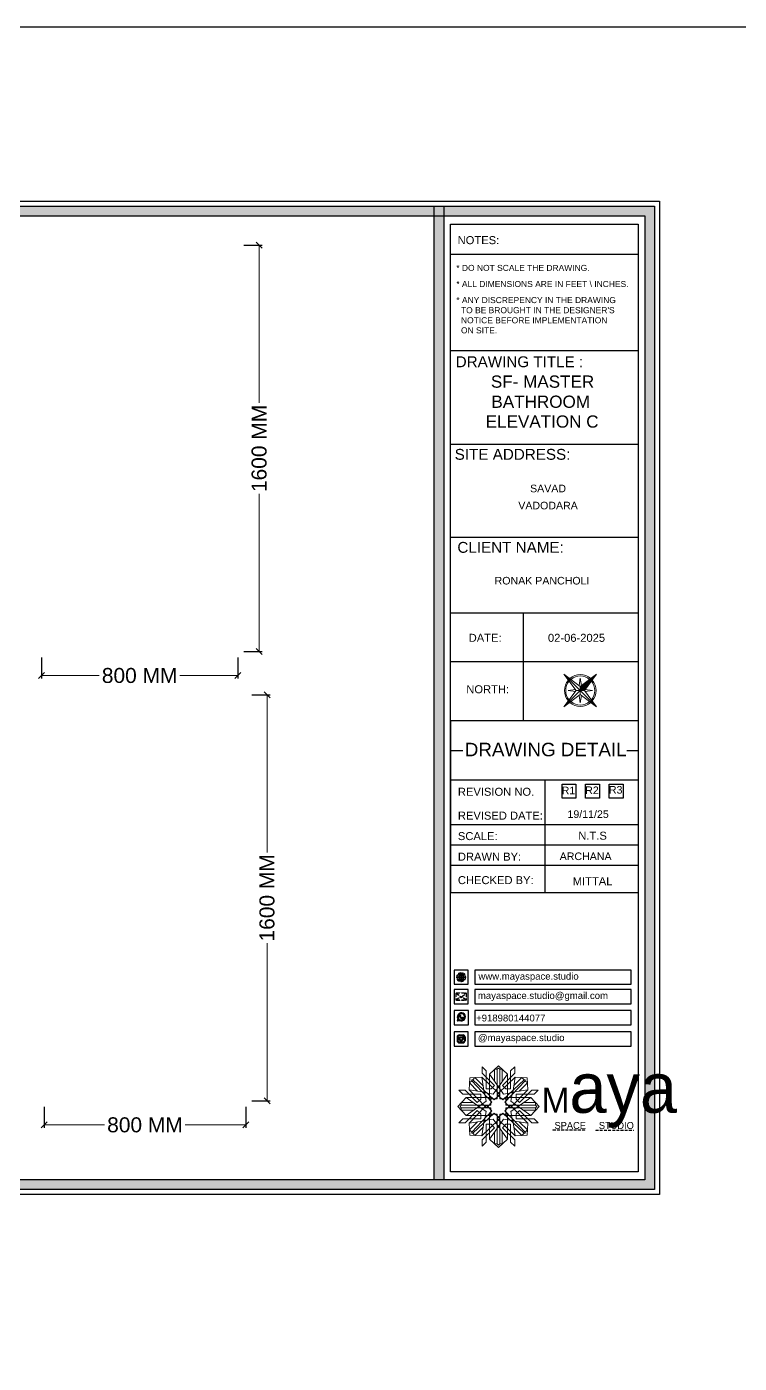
# Model space of a CAD drawing. Header units: millimetres. Extents: x 56222 to 3066687, y -650199 to -121287.
# Drawn here: x 149539.8 to 149658.7, y -185191.2 to -184968.4 of the extents above; entities that cross this region are included whole.
import ezdxf
from ezdxf.enums import TextEntityAlignment as Align

# ---------------------------------------------------------------- set-up
doc = ezdxf.new("R2010")
doc.units = ezdxf.units.MM
doc.header["$MEASUREMENT"] = 0
doc.header["$PDMODE"] = 35
doc.linetypes.add('DASHEDX2', pattern=[1.5, 1, -0.5])
doc.layers.get('Defpoints').update_dxf_attribs({"color": 220})
for name, color, linetype, lineweight in [('dim05', 1, 'Continuous', 13), ('Dimension', 10, 'DASHEDX2', 20), ('NAME PLATE', 7, 'Continuous', 25), ('title block', 7, 'Continuous', 9), ('wall', 7, 'Continuous', 30), ('XX~SLAB ( BEAM )~ ( DIM )', 7, 'Continuous', 9)]:
    doc.layers.add(name, color=color, linetype=linetype, lineweight=lineweight)
doc.styles.add('Arial', font='arial.ttf')
doc.styles.get("Standard").update_dxf_attribs({"font": 'arial.ttf', "height": 6})
doc.dimstyles.new('ISO-25', dxfattribs={"dimtxt": 2.5, "dimasz": 1, "dimexe": 0.5, "dimexo": 1, "dimtad": 0, "dimdec": 1, "dimlunit": 4, "dimtxsty": 'Standard', "dimblk": 'OBLIQUE', "dimcen": 2.5, "dimclrd": 1, "dimclre": 1, "dimclrt": 5, "dimadec": 0, "dimazin": 0, "dimtfac": 1, "dimtdec": 1, "dimtmove": 0, "dimatfit": 3, "dimfxl": 1, "dimlwd": -1, "dimarcsym": 0})

# ---------------------------------------------------------------- blocks, each defined once
blk = doc.blocks.new('FSFSF')
at = {"color": 42, "lineweight": 5, "true_color": 0xe0ac11}
for p, q in [((28600.03, 143.51), (28600.03, 140.16)), ((28602.15, 141.41), (28600.03, 143.51)), ((28602.15, 141.41), (28602.15, 131.95)), ((28603.86, 139.69), (28608.58, 144.08)), ((28607.9, 142.22), (28606.58, 142.22)), ((28606.58, 142.22), (28606.58, 135.84)), ((28607.9, 142.22), (28608.58, 142.85)), ((28607.9, 142.22), (28607.9, 126.58)), ((28613.31, 139.69), (28608.58, 144.08)), ((28609.27, 142.22), (28608.59, 142.85)), ((28609.27, 142.22), (28609.27, 126.58)), ((28609.27, 142.22), (28610.59, 142.22)), ((28610.59, 142.22), (28610.59, 135.84)), ((28615.02, 141.41), (28617.14, 143.51)), ((28615.02, 141.41), (28615.02, 131.95)), ((28617.14, 143.51), (28617.14, 140.16)), ((28593.19, 131.45), (28593.54, 137.71)), ((28593.39, 135), (28594.56, 136.12)), ((28593.39, 135), (28597.6, 130.78)), ((28599.8, 138.06), (28593.54, 137.71)), ((28595.12, 136.69), (28594.53, 136.69)), ((28594.56, 136.12), (28594.56, 136.71)), ((28605.17, 124.98), (28594.56, 136.12)), ((28596.24, 137.86), (28595.12, 136.69)), ((28606.27, 126.08), (28595.12, 136.69)), ((28596.24, 137.86), (28600.47, 133.65)), ((28601.03, 130), (28599.8, 138.06)), ((28599.8, 138.05), (28608.58, 129.56)), ((28606.47, 133.76), (28600.03, 140.16)), ((28603.86, 126.58), (28603.86, 139.69)), ((28603.86, 139.69), (28608.58, 133.02)), ((28606.47, 133.76), (28604.75, 131.95)), ((28613.31, 139.69), (28608.59, 133.02)), ((28617.37, 138.05), (28608.59, 129.56)), ((28610.7, 133.76), (28617.14, 140.16)), ((28610.7, 133.76), (28612.42, 131.95)), ((28610.9, 126.08), (28622.05, 136.69)), ((28612.02, 124.98), (28622.62, 136.12)), ((28613.31, 126.58), (28613.31, 139.69)), ((28616.14, 130), (28617.37, 138.06)), ((28620.93, 137.86), (28616.7, 133.65)), ((28617.37, 138.06), (28623.63, 137.71)), ((28623.8, 135), (28619.59, 130.78)), ((28620.93, 137.86), (28622.05, 136.69)), ((28622.05, 136.69), (28622.64, 136.69)), ((28622.62, 136.12), (28622.62, 136.71)), ((28623.8, 135), (28622.62, 136.12)), ((28624, 131.45), (28623.65, 137.71)), ((28591.56, 127.39), (28587.17, 122.66)), ((28587.73, 131.22), (28591.08, 131.22)), ((28589.84, 129.1), (28587.73, 131.22)), ((28589.84, 129.1), (28599.29, 129.1)), ((28597.49, 124.78), (28591.08, 131.22)), ((28604.66, 127.39), (28591.56, 127.39)), ((28591.56, 127.39), (28598.23, 122.67)), ((28593.19, 131.45), (28601.69, 122.67)), ((28601.25, 130.22), (28593.19, 131.45)), ((28597.49, 124.78), (28599.29, 126.5)), ((28599.29, 126.5), (28599.29, 129.1)), ((28605.86, 129.18), (28601.03, 130)), ((28602.07, 125.39), (28601.25, 130.22)), ((28604.75, 131.95), (28602.15, 131.95)), ((28603.68, 126.54), (28603.68, 127.39)), ((28604.66, 126.54), (28603.68, 126.54)), ((28604.71, 127.57), (28603.86, 127.57)), ((28607.9, 126.58), (28603.86, 126.58)), ((28604.66, 123.35), (28604.66, 127.39)), ((28604.7, 126.58), (28604.71, 127.57)), ((28605.86, 129.18), (28608.58, 133.02)), ((28606.27, 126.08), (28608.58, 128.27)), ((28607.9, 128.92), (28608.58, 129.56)), ((28607.9, 128.92), (28608.58, 128.27)), ((28611.31, 129.18), (28608.59, 133.02)), ((28609.27, 128.92), (28608.59, 129.56)), ((28609.27, 128.92), (28608.59, 128.27)), ((28610.9, 126.08), (28608.59, 128.27)), ((28609.27, 126.58), (28613.31, 126.58)), ((28611.31, 129.18), (28616.14, 130)), ((28612.42, 131.95), (28615.02, 131.95)), ((28612.46, 126.58), (28612.46, 127.57)), ((28612.46, 127.57), (28613.31, 127.57)), ((28612.52, 123.35), (28612.52, 127.39)), ((28612.52, 127.39), (28625.63, 127.39)), ((28612.52, 126.54), (28613.51, 126.54)), ((28613.51, 126.54), (28613.51, 127.39)), ((28615.12, 125.39), (28615.94, 130.22)), ((28623.99, 131.45), (28615.5, 122.67)), ((28615.94, 130.22), (28624, 131.45)), ((28627.34, 129.1), (28617.89, 129.1)), ((28617.89, 126.5), (28617.89, 129.1)), ((28619.7, 124.78), (28617.89, 126.5)), ((28625.63, 127.39), (28618.96, 122.67)), ((28619.7, 124.78), (28626.1, 131.22)), ((28625.63, 127.39), (28630.02, 122.66)), ((28629.45, 131.22), (28626.1, 131.22)), ((28627.34, 129.1), (28629.45, 131.22)), ((28591.56, 117.94), (28587.17, 122.66)), ((28589.03, 123.35), (28588.4, 122.67)), ((28589.03, 121.98), (28588.4, 122.65)), ((28589.03, 123.35), (28589.03, 124.67)), ((28589.03, 124.67), (28595.4, 124.67)), ((28589.03, 123.35), (28604.66, 123.35)), ((28589.03, 121.98), (28604.66, 121.98)), ((28589.03, 121.98), (28589.03, 120.66)), ((28589.03, 120.66), (28595.4, 120.66)), ((28597.49, 120.54), (28591.08, 114.11)), ((28591.56, 117.94), (28598.23, 122.65)), ((28593.19, 113.88), (28601.69, 122.65)), ((28605.17, 120.35), (28594.56, 109.2)), ((28597.49, 120.54), (28599.29, 118.83)), ((28602.07, 125.39), (28598.23, 122.67)), ((28602.07, 119.94), (28598.23, 122.65)), ((28602.07, 119.94), (28601.25, 115.1)), ((28602.33, 123.35), (28601.69, 122.67)), ((28602.33, 121.98), (28601.69, 122.65)), ((28602.33, 123.35), (28602.97, 122.67)), ((28602.33, 121.98), (28602.97, 122.65)), ((28605.17, 124.98), (28602.97, 122.67)), ((28605.17, 120.35), (28602.97, 122.65)), ((28604.66, 121.98), (28604.66, 117.94)), ((28612.02, 124.98), (28614.21, 122.67)), ((28612.02, 120.35), (28614.21, 122.65)), ((28612.02, 120.35), (28622.62, 109.2)), ((28628.16, 123.35), (28612.52, 123.35)), ((28612.52, 121.98), (28612.52, 117.94)), ((28628.16, 121.98), (28612.52, 121.98)), ((28614.85, 123.35), (28614.21, 122.67)), ((28614.85, 121.98), (28614.21, 122.65)), ((28614.85, 123.35), (28615.5, 122.67)), ((28614.85, 121.98), (28615.5, 122.65)), ((28615.12, 125.39), (28618.96, 122.67)), ((28615.12, 119.94), (28618.96, 122.65)), ((28615.12, 119.94), (28615.94, 115.1)), ((28623.99, 113.88), (28615.5, 122.65)), ((28619.7, 120.54), (28617.89, 118.83)), ((28625.63, 117.94), (28618.96, 122.65)), ((28619.7, 120.54), (28626.1, 114.11)), ((28628.16, 124.67), (28621.78, 124.67)), ((28628.16, 120.66), (28621.78, 120.66)), ((28625.63, 117.94), (28630.02, 122.66)), ((28628.16, 123.35), (28628.16, 124.67)), ((28628.16, 123.35), (28628.78, 122.67)), ((28628.16, 121.98), (28628.78, 122.65)), ((28628.16, 121.98), (28628.16, 120.66)), ((28589.84, 116.23), (28587.73, 114.11)), ((28587.73, 114.11), (28591.08, 114.11)), ((28589.84, 116.23), (28599.29, 116.23)), ((28604.66, 117.94), (28591.56, 117.94)), ((28601.25, 115.1), (28593.19, 113.87)), ((28593.19, 113.87), (28593.54, 107.62)), ((28593.39, 110.32), (28597.6, 114.55)), ((28606.27, 119.15), (28595.12, 108.54)), ((28599.29, 118.83), (28599.29, 116.23)), ((28599.8, 107.17), (28608.58, 115.67)), ((28601.03, 115.23), (28599.8, 107.17)), ((28605.86, 116.05), (28601.03, 115.23)), ((28602.15, 103.82), (28602.15, 113.27)), ((28604.75, 113.27), (28602.15, 113.27)), ((28604.66, 118.78), (28603.68, 118.78)), ((28603.68, 118.78), (28603.68, 117.94)), ((28607.9, 118.65), (28603.86, 118.65)), ((28603.86, 118.65), (28603.86, 105.54)), ((28604.71, 117.66), (28603.86, 117.66)), ((28604.7, 118.65), (28604.71, 117.66)), ((28606.47, 111.47), (28604.75, 113.27)), ((28605.86, 116.05), (28608.58, 112.21)), ((28606.27, 119.15), (28608.58, 116.96)), ((28607.9, 103.01), (28607.9, 118.65)), ((28607.9, 116.31), (28608.58, 116.96)), ((28607.9, 116.31), (28608.58, 115.67)), ((28610.9, 119.15), (28608.59, 116.96)), ((28609.27, 116.31), (28608.59, 116.96)), ((28609.27, 116.31), (28608.59, 115.67)), ((28611.31, 116.05), (28608.59, 112.21)), ((28617.37, 107.17), (28608.59, 115.67)), ((28609.27, 118.65), (28613.31, 118.65)), ((28609.27, 103.01), (28609.27, 118.65)), ((28610.7, 111.47), (28612.42, 113.27)), ((28610.9, 119.15), (28622.05, 108.54)), ((28611.31, 116.05), (28616.14, 115.23)), ((28612.42, 113.27), (28615.02, 113.27)), ((28612.46, 118.65), (28612.46, 117.66)), ((28612.46, 117.66), (28613.31, 117.66)), ((28612.52, 118.78), (28613.51, 118.78)), ((28612.52, 117.94), (28625.63, 117.94)), ((28613.31, 118.65), (28613.31, 105.54)), ((28613.51, 118.78), (28613.51, 117.94)), ((28615.02, 103.82), (28615.02, 113.27)), ((28615.94, 115.1), (28624, 113.87)), ((28616.14, 115.23), (28617.37, 107.17)), ((28617.89, 118.83), (28617.89, 116.23)), ((28627.34, 116.23), (28617.89, 116.23)), ((28623.8, 110.32), (28619.59, 114.55)), ((28624, 113.87), (28623.65, 107.62)), ((28629.45, 114.11), (28626.1, 114.11)), ((28627.34, 116.23), (28629.45, 114.11)), ((28593.39, 110.32), (28594.56, 109.2)), ((28599.8, 107.17), (28593.54, 107.52)), ((28595.12, 108.54), (28594.53, 108.54)), ((28594.56, 109.2), (28594.56, 108.61)), ((28596.24, 107.37), (28595.12, 108.54)), ((28596.24, 107.37), (28600.47, 111.58)), ((28606.47, 111.47), (28600.03, 105.07)), ((28603.86, 105.54), (28608.58, 112.21)), ((28603.86, 105.54), (28608.58, 101.15)), ((28606.58, 103.01), (28606.58, 109.38)), ((28613.31, 105.54), (28608.58, 101.15)), ((28613.31, 105.54), (28608.59, 112.21)), ((28610.59, 103.01), (28610.59, 109.38)), ((28610.7, 111.47), (28617.14, 105.07)), ((28620.93, 107.37), (28616.7, 111.58)), ((28617.37, 107.17), (28623.63, 107.52)), ((28620.93, 107.37), (28622.05, 108.54)), ((28622.05, 108.54), (28622.64, 108.54)), ((28623.8, 110.32), (28622.62, 109.2)), ((28622.62, 109.2), (28622.62, 108.61)), ((28600.03, 101.71), (28600.03, 105.07)), ((28602.15, 103.82), (28600.03, 101.71)), ((28607.9, 103.01), (28606.58, 103.01)), ((28607.9, 103.01), (28608.58, 102.38)), ((28609.27, 103.01), (28608.59, 102.38)), ((28609.27, 103.01), (28610.59, 103.01)), ((28615.02, 103.82), (28617.14, 101.71)), ((28617.14, 101.71), (28617.14, 105.07))]:
    blk.add_line(p, q, dxfattribs=at)
blk = doc.blocks.new('hgwg')
at = {"layer": 'Dimension', "true_color": 0xd39e00}
h = blk.add_hatch(color=42, dxfattribs=at)
h.dxf.hatch_style = 1
h.paths.add_polyline_path([(27505.71, 45.05), (27494.27, 45.05), (27494.27, 44.9), (27505.71, 44.9)])
h = blk.add_hatch(color=42, dxfattribs=at)
h.dxf.hatch_style = 1
h.paths.add_polyline_path([(27523.3, 44.9), (27509.68, 44.9), (27509.68, 44.75), (27523.3, 44.75)])
at = {"layer": 'Dimension', "color": 42, "true_color": 0xd39e00}
for p, q in [((27494.27, 45.05), (27505.71, 45.05)), ((27494.27, 44.9), (27494.27, 45.05)), ((27494.27, 44.9), (27505.71, 44.9)), ((27505.71, 45.05), (27505.71, 44.9)), ((27509.68, 44.9), (27523.3, 44.9)), ((27509.68, 44.9), (27509.68, 44.75)), ((27509.68, 44.75), (27523.3, 44.75)), ((27523.3, 44.75), (27523.3, 44.9))]:
    blk.add_line(p, q, dxfattribs=at)
at = {"layer": 'Dimension', "color": 42, "true_color": 0xd39e00, "attachment_point": 1}
for s, width, insert, char_height in [('{\\fCinzel|b0|i0|c0|p2;\\H1.5x;M\\fAmsterdam One|b0|i0|c0|p2;\\H2x;aya}', 85.3277, (27490.17, 69.17), 6), ('{\\fCinzel|b0|i0|c0|p2;SPACE     STUDIO}', 66.129, (27494.83, 47.86), 2.5)]:
    blk.add_mtext_dynamic_manual_height_columns(s, width=width, gutter_width=30, heights=[0], dxfattribs=dict(at, insert=insert, char_height=char_height))
blk = doc.blocks.new('QEGW4TG')
at = {"layer": 'Dimension', "true_color": 0x000000}
h = blk.add_hatch(color=18, dxfattribs=at)
h.dxf.hatch_style = 1
h.paths.add_polyline_path([(2.69, 1.93, 0.170513), (2.95, 1.97, 0.190337), (3.11, 2.18, 0.316231), (3.07, 2.28), (2.79, 2.37, 0.273721), (2.69, 2.34, 0.040749), (2.63, 2.27, -0.441282), (2.53, 2.25, -0.11828), (2.06, 2.64, -0.441282), (2.07, 2.74, 0.040749), (2.13, 2.81, 0.290083), (2.14, 2.92), (2.01, 3.18, 0.316231), (1.91, 3.2, 0.190337), (1.73, 3, 0.170513), (1.72, 2.74, 0.252784)], flags=0)
h.paths.add_polyline_path([(1.19, 1.98), (1.03, 1.3, 0.550912), (1.11, 1.23), (1.75, 1.39, 6.344125)])
h.paths.add_polyline_path([(1.81, 1.7), (1.4, 1.6), (1.5, 2.03, -9.071339)], flags=16)
h.paths.add_polyline_path([(3.11, 2.16, -0.17811), (2.95, 1.97, -0.170513), (2.69, 1.93, -0.252784), (1.72, 2.74, -0.170513), (1.73, 3, -0.17811), (1.89, 3.19, -0.370089), (2.01, 3.18), (2.14, 2.92, -0.307185), (2.13, 2.8, -0.041087), (2.06, 2.73, 0.321676), (2.05, 2.65, 0.126524), (2.55, 2.24, 0.312216), (2.62, 2.26, -0.041087), (2.68, 2.34, -0.290673), (2.79, 2.37), (3.07, 2.28, -0.370089)], flags=0)
h = blk.add_hatch(color=18, dxfattribs=at)
h.dxf.hatch_style = 1
h.paths.add_polyline_path([(2.79, 2.37, 0.273721), (2.69, 2.34, 0.040749), (2.63, 2.27, -0.441282), (2.53, 2.25, -0.11828), (2.06, 2.64, -0.441282), (2.07, 2.74, 0.040749), (2.13, 2.81, 0.290083), (2.14, 2.92), (2.01, 3.18, 0.316231), (1.91, 3.2, 0.190337), (1.73, 3, 0.170513), (1.72, 2.74, 0.252784), (2.69, 1.93, 0.170513), (2.95, 1.97, 0.190337), (3.11, 2.18, 0.316231), (3.07, 2.28)])
for p, q in [((1.19, 1.98), (1.03, 1.3)), ((1.1, 1.23), (1.75, 1.39)), ((1.5, 2.03), (1.4, 1.6)), ((1.4, 1.6), (1.81, 1.7)), ((2.01, 3.18), (2.14, 2.92)), ((3.07, 2.28), (2.8, 2.36))]:
    blk.add_line(p, q)
blk.add_lwpolyline([(0, 0), (4.68, 0), (4.68, 4.68), (0, 4.68)], close=True)
for centre, radius, start, end in [((1.09, 1.29), 0.0598, 164.8483, 282.1458), ((2.39, 2.56), 1.34, 241.4727, 205.6422), ((2.39, 2.56), 1.04, 235.9962, 210.8333), ((2.09, 2.87), 0.39, 159.7007, 198.4072), ((2.96, 3.23), 1.33, 201.4218, 258.1669), ((2.07, 2.87), 0.364, 118.9685, 159.3648), ((1.94, 3.12), 0.0896, 41.8985, 123.1344), ((2.11, 2.68), 0.066, 135.9932, 224.8892), ((1.67, 3.16), 0.586, 312.4617, 321.8728), ((3.12, 3.42), 1.31, 216.5455, 243.5279), ((2.05, 2.87), 0.104, 320.3924, 28.6971), ((2.57, 2.3), 0.066, 234.2482, 323.1441), ((3.11, 1.94), 0.586, 137.2645, 146.6756), ((2.76, 2.27), 0.104, 70.4402, 138.745), ((2.75, 2.31), 0.39, 260.7301, 299.4366), ((2.76, 2.29), 0.364, 299.7725, 340.1688), ((3.03, 2.2), 0.0896, 336.0029, 57.2388)]:
    blk.add_arc(centre, radius, start, end)
blk = doc.blocks.new('ASGERG')
at = {"layer": 'Dimension', "true_color": 0x000000}
h = blk.add_hatch(color=18, dxfattribs=at)
h.dxf.hatch_style = 1
h.paths.add_polyline_path([(0.99, 1.7, 0.353872), (1.69, 1.03), (2.96, 1.03, 0.353872), (3.66, 1.7), (3.66, 2.99, 0.353872), (2.96, 3.67), (1.69, 3.67, 0.353872), (0.99, 2.99)])
h.paths.add_polyline_path([(1.27, 2.97, -0.353872), (1.72, 3.4), (2.94, 3.4, -0.353872), (3.38, 2.97), (3.38, 1.72, -0.353872), (2.94, 1.3), (1.72, 1.3, -0.353872), (1.27, 1.72)], flags=16)
h.paths.add_polyline_path([(3.02, 2.35, -1), (1.64, 2.35, -1)], flags=0)
h.paths.add_polyline_path([(2.74, 2.35, -1), (1.92, 2.35, -1)], flags=0)
h.paths.add_polyline_path([(2.86, 3.02, -1), (3.19, 3.02, -1)], flags=0)
h.paths.add_polyline_path([(1.64, 2.35, 1), (3.02, 2.35, 1)], flags=0)
h = blk.add_hatch(color=18, dxfattribs=at)
h.dxf.hatch_style = 1
h.paths.add_polyline_path([(1.64, 2.35, 1), (3.02, 2.35, 1)])
h.paths.add_polyline_path([(2.74, 2.35, -1), (1.92, 2.35, -1)], flags=16)
h = blk.add_hatch(color=18, dxfattribs=at)
h.dxf.hatch_style = 1
h.paths.add_polyline_path([(3.19, 3.02, 1), (2.86, 3.02, 1)])
for p, q in [((0.99, 2.99), (0.99, 1.7)), ((1.27, 2.97), (1.27, 1.72)), ((1.69, 3.67), (2.96, 3.67)), ((1.69, 1.03), (2.96, 1.03)), ((2.94, 3.4), (1.72, 3.4)), ((2.94, 1.3), (1.72, 1.3)), ((3.38, 2.97), (3.38, 1.72)), ((3.66, 2.99), (3.66, 1.7))]:
    blk.add_line(p, q)
blk.add_lwpolyline([(0, 0), (4.68, 0), (4.68, 4.68), (0, 4.68)], close=True)
for centre, radius in [((2.33, 2.35), 0.694), ((2.33, 2.35), 0.414), ((3.02, 3.02), 0.168)]:
    blk.add_circle(centre, radius)
for centre, radius, start, end in [((1.76, 2.89), 0.778, 94.8631, 172.8127), ((1.76, 1.8), 0.778, 187.1873, 265.1369), ((1.76, 2.91), 0.491, 94.8631, 172.8127), ((1.76, 1.78), 0.491, 187.1873, 265.1369), ((2.9, 2.91), 0.491, 7.1873, 85.1369), ((2.9, 1.78), 0.491, 274.8631, 352.8127), ((2.89, 2.89), 0.778, 7.1873, 85.1369), ((2.89, 1.8), 0.778, 274.8631, 352.8127)]:
    blk.add_arc(centre, radius, start, end)
blk = doc.blocks.new('ETYETE')
at = {"layer": 'Dimension', "true_color": 0x000000}
h = blk.add_hatch(color=18, dxfattribs=at)
h.dxf.hatch_style = 1
h.paths.add_polyline_path([(3.76, 1.14, 0.414214), (4.12, 1.5), (4.12, 3.29, 0.414214), (3.76, 3.65), (0.92, 3.65, 0.414214), (0.56, 3.29), (0.56, 1.5, 0.414214), (0.92, 1.14)])
h.paths.add_polyline_path([(2.61, 2.22), (3.92, 1.34, -0.198912), (3.76, 1.28), (0.92, 1.28, -0.198912), (0.76, 1.34), (2.08, 2.22), (2.34, 1.98)], flags=16)
h.paths.add_polyline_path([(2.34, 2.16), (0.89, 3.51, -0.028783), (0.92, 3.52), (3.76, 3.52, -0.028783), (3.79, 3.51)], flags=16)
h.paths.add_polyline_path([(2.71, 2.32), (3.92, 3.45, -0.202482), (3.99, 3.29), (3.99, 1.5, -0.043076), (3.98, 1.46)], flags=16)
h.paths.add_polyline_path([(1.98, 2.32), (0.7, 1.46, -0.043076), (0.7, 1.5), (0.7, 3.29, -0.202482), (0.76, 3.45)], flags=16)
blk.add_lwpolyline([(0, 0), (4.68, 0), (4.68, 4.68), (0, 4.68)], close=True)
at = {"layer": 'Dimension', "color": 18, "true_color": 0x000000}
for p, q in [((0.56, 3.29), (0.56, 1.5)), ((0.7, 3.29), (0.7, 1.5)), ((0.7, 1.46), (1.98, 2.32)), ((0.76, 3.45), (1.98, 2.32)), ((0.76, 1.34), (2.08, 2.22)), ((0.89, 3.51), (2.34, 2.16)), ((0.92, 3.65), (3.76, 3.65)), ((0.92, 3.52), (3.76, 3.52)), ((0.92, 1.28), (3.76, 1.28)), ((0.92, 1.14), (3.76, 1.14)), ((2.08, 2.22), (2.34, 1.98)), ((2.34, 2.16), (3.79, 3.51)), ((2.34, 1.98), (2.61, 2.22)), ((3.92, 1.34), (2.61, 2.22)), ((2.71, 2.32), (3.92, 3.45)), ((3.98, 1.46), (2.71, 2.32)), ((3.99, 3.29), (3.99, 1.5)), ((4.12, 3.29), (4.12, 1.5))]:
    blk.add_line(p, q, dxfattribs=at)
for centre, radius, start, end in [((0.92, 3.29), 0.358, 90, 180), ((0.92, 1.5), 0.358, 180, 270), ((0.92, 3.29), 0.224, 134.2136, 180), ((0.92, 1.5), 0.224, 180, 189.8662), ((0.92, 1.5), 0.224, 225, 270), ((0.92, 3.29), 0.224, 90, 96.5948), ((3.76, 3.29), 0.358, 0, 90), ((3.76, 3.29), 0.224, 83.4052, 90), ((3.76, 1.5), 0.358, 270, 0), ((3.76, 1.5), 0.224, 270, 315), ((3.76, 3.29), 0.224, 0, 45.7864), ((3.76, 1.5), 0.224, 350.1338, 0)]:
    blk.add_arc(centre, radius, start, end, dxfattribs=at)
blk = doc.blocks.new('DTGWEGEARG')
at = {"layer": 'Dimension', "true_color": 0x000000}
h = blk.add_hatch(color=18, dxfattribs=at)
h.dxf.hatch_style = 1
h.paths.add_polyline_path([(3.83, 2.34, 1), (0.85, 2.34, 1)])
h.paths.add_polyline_path([(2.51, 1.01, 0.105795), (2.96, 1.58, -0.055205), (3.3, 1.41, -0.169822)], flags=16)
h.paths.add_polyline_path([(2.41, 1.12), (2.41, 1.69, -0.058279), (2.81, 1.63, -0.103353)], flags=16)
h.paths.add_polyline_path([(2.26, 1.13, -0.101741), (1.87, 1.63, -0.057171), (2.26, 1.69)], flags=16)
h.paths.add_polyline_path([(2.17, 1.01, -0.169822), (1.38, 1.41, -0.055205), (1.72, 1.58, 0.105795)], flags=16)
h.paths.add_polyline_path([(3.02, 1.72, 0.081336), (3.13, 2.27), (3.68, 2.27, -0.152069), (3.4, 1.52, 0.05687)], flags=16)
h.paths.add_polyline_path([(2.87, 1.77, 0.061945), (2.41, 1.84), (2.41, 2.27), (2.98, 2.27, -0.081344)], flags=16)
h.paths.add_polyline_path([(2.26, 1.84, 0.060923), (1.8, 1.77, -0.081344), (1.7, 2.27), (2.26, 2.27)], flags=16)
h.paths.add_polyline_path([(1.66, 1.72, 0.05687), (1.28, 1.52, -0.152069), (1, 2.27), (1.55, 2.27, 0.081336)], flags=16)
h.paths.add_polyline_path([(2.41, 2.42), (2.41, 2.83, 0.061945), (2.87, 2.91, -0.080009), (2.98, 2.42)], flags=16)
h.paths.add_polyline_path([(3.13, 2.42, 0.080116), (3.02, 2.96, 0.05687), (3.4, 3.16, 0.028258), (3.3, 3.27, -0.055205), (2.96, 3.1, 0.105795), (2.51, 3.67, -0.36029), (3.68, 2.42)], flags=16)
h.paths.add_polyline_path([(2.26, 2.42), (1.7, 2.42, -0.080009), (1.8, 2.91, 0.060923), (2.26, 2.84)], flags=16)
h.paths.add_polyline_path([(1.55, 2.42), (1, 2.42, -0.150466), (1.28, 3.16, 0.05687), (1.66, 2.96, 0.080116)], flags=16)
h.paths.add_polyline_path([(2.41, 2.98), (2.41, 3.56, -0.103353), (2.81, 3.05, -0.058279)], flags=16)
h.paths.add_polyline_path([(2.26, 2.99, -0.057171), (1.87, 3.05, -0.101741), (2.26, 3.55)], flags=16)
h.paths.add_polyline_path([(1.72, 3.1, -0.055205), (1.38, 3.27, -0.169822), (2.17, 3.67, 0.105795)], flags=16)
blk.add_lwpolyline([(0, 0), (4.68, 0), (4.68, 4.68), (0, 4.68)], close=True)
at = {"layer": 'Dimension', "color": 18, "true_color": 0x000000}
for p, q in [((1, 2.42), (1.55, 2.42)), ((1, 2.27), (1.55, 2.27)), ((1.7, 2.42), (2.26, 2.42)), ((1.7, 2.27), (2.26, 2.27)), ((2.26, 3.55), (2.26, 2.99)), ((2.26, 2.84), (2.26, 2.42)), ((2.26, 2.27), (2.26, 1.84)), ((2.26, 1.69), (2.26, 1.13)), ((2.41, 3.56), (2.41, 2.98)), ((2.41, 2.83), (2.41, 2.42)), ((2.41, 2.42), (2.98, 2.42)), ((2.41, 2.27), (2.98, 2.27)), ((2.41, 2.27), (2.41, 1.84)), ((2.41, 1.69), (2.41, 1.12)), ((3.13, 2.42), (3.68, 2.42)), ((3.13, 2.27), (3.68, 2.27))]:
    blk.add_line(p, q, dxfattribs=at)
blk.add_circle((2.34, 2.34), 1.49, dxfattribs=at)
for centre, radius, start, end in [((2.34, 2.34), 1.34, 142.3819, 176.6093), ((2.34, 2.34), 1.34, 183.0315, 217.6181), ((2.34, 4.74), 1.9, 236.1399, 249.1595), ((2.34, -0.06), 1.9, 110.8405, 123.8601), ((2.34, 2.34), 1.34, 97.3549, 135.9073), ((2.34, 4.74), 1.75, 236.7417, 249.3811), ((2.34, -0.06), 1.75, 110.6189, 123.2583), ((2.34, 2.34), 1.34, 224.0927, 262.6451), ((3.28, 2.34), 1.73, 159.0567, 177.3789), ((3.28, 2.34), 1.73, 182.3435, 200.9433), ((3.28, 2.34), 1.58, 158.8325, 177.1302), ((3.28, 2.34), 1.58, 182.5658, 201.1675), ((3.28, 2.34), 1.73, 129.9301, 154.0867), ((3.28, 2.34), 1.73, 205.9133, 230.0699), ((2.34, 4.74), 1.9, 253.6799, 267.6253), ((2.34, -0.06), 1.9, 92.3747, 106.3201), ((3.28, 2.34), 1.58, 130.1073, 153.3446), ((2.34, 4.74), 1.75, 254.3336, 267.422), ((2.34, -0.06), 1.75, 92.578, 105.6664), ((3.28, 2.34), 1.58, 206.6554, 229.8927), ((1.4, 2.34), 1.58, 26.6554, 50.2584), ((2.34, 4.74), 1.75, 272.3248, 285.6664), ((2.34, 4.74), 1.9, 272.1415, 286.3201), ((2.34, -0.06), 1.9, 73.6799, 87.8585), ((2.34, -0.06), 1.75, 74.3336, 87.6752), ((1.4, 2.34), 1.58, 309.7416, 333.3446), ((2.34, 2.34), 1.34, 3.3907, 82.6451), ((1.4, 2.34), 1.73, 25.9133, 50.0699), ((1.4, 2.34), 1.73, 309.9301, 334.0867), ((2.34, 2.34), 1.34, 277.3549, 315.9073), ((1.4, 2.34), 1.58, 2.8698, 21.1675), ((1.4, 2.34), 1.58, 338.8325, 357.4342), ((2.34, 4.74), 1.75, 290.6189, 303.2583), ((2.34, -0.06), 1.75, 56.7417, 69.3811), ((2.34, 4.74), 1.9, 290.8405, 303.8601), ((1.4, 2.34), 1.73, 2.6211, 20.9433), ((1.4, 2.34), 1.73, 339.0567, 357.6565), ((2.34, -0.06), 1.9, 56.1399, 69.1595), ((2.34, 2.34), 1.34, 322.3819, 356.9685)]:
    blk.add_arc(centre, radius, start, end, dxfattribs=at)
blk = doc.blocks.new('4t')
at = {"transparency": 33554607}
h = blk.add_hatch(color=1, dxfattribs=at)
h.dxf.hatch_style = 1
h.paths.add_polyline_path([(45531.33, -35822.29), (45529.23, -35821.83), (45528.09, -35837.01)])
h = blk.add_hatch(color=1, dxfattribs=at)
h.dxf.hatch_style = 1
h.paths.add_polyline_path([(45533.44, -35822.75), (45531.33, -35822.29), (45528.09, -35837.01)])
h = blk.add_hatch(color=1, dxfattribs=at)
h.dxf.hatch_style = 1
h.paths.add_polyline_path([(45531.8, -35820.19), (45529.23, -35821.83), (45531.33, -35822.29)])
h = blk.add_hatch(color=1, dxfattribs=at)
h.dxf.hatch_style = 1
h.paths.add_polyline_path([(45531.8, -35820.19), (45531.33, -35822.29), (45533.44, -35822.75)])
at = {"layer": 'title block', "color": 7, "lineweight": 9}
for p, q in [((45535.51, -35803.37), (45530.16, -35817.62)), ((45535.51, -35803.37), (45531.8, -35820.19)), ((45534.36, -35818.55), (45535.51, -35803.37)), ((45530.5, -35816.7), (45526.88, -35812.49)), ((45526.88, -35812.49), (45529.18, -35817.55)), ((45530.16, -35817.62), (45514.98, -35816.48)), ((45514.98, -35816.48), (45529.23, -35821.83)), ((45514.98, -35816.48), (45531.8, -35820.19)), ((45528.31, -35821.48), (45524.1, -35825.11)), ((45524.1, -35825.11), (45529.16, -35822.81)), ((45531.8, -35820.19), (45528.09, -35837.01)), ((45529.23, -35821.83), (45528.09, -35837.01)), ((45528.09, -35837.01), (45533.44, -35822.75)), ((45531.8, -35820.19), (45529.23, -35821.83)), ((45531.8, -35820.19), (45530.16, -35817.62)), ((45534.36, -35818.55), (45531.8, -35820.19)), ((45533.44, -35822.75), (45531.8, -35820.19)), ((45531.8, -35820.19), (45548.62, -35823.9)), ((45533.44, -35822.75), (45548.62, -35823.9)), ((45548.62, -35823.9), (45534.36, -35818.55)), ((45536.71, -35827.89), (45534.42, -35822.83)), ((45539.5, -35815.27), (45534.44, -35817.57)), ((45535.28, -35818.89), (45539.5, -35815.27)), ((45533.09, -35823.67), (45536.71, -35827.89))]:
    blk.add_line(p, q, dxfattribs=at)
for radius, start, end in [(11.79, 81.35997, 163.76651), (10.83, 82.42855, 162.69793), (10.83, 352.42855, 72.69793), (11.79, 351.35997, 73.76651), (11.79, 171.35997, 253.76651), (10.83, 172.42855, 252.69793), (11.79, 261.35997, 343.76651), (10.83, 262.42855, 342.69793)]:
    blk.add_arc((45531.8, -35820.19), radius, start, end, dxfattribs=at)
blk = doc.blocks.new('_Oblique')
at = {"layer": 'wall', "color": 0, "lineweight": -2}
blk.add_line((-0.5, -0.5), (0.5, 0.5), dxfattribs=at)
blk = doc.blocks.new('*D1135')
at = {"layer": 'Defpoints', "color": 0, "lineweight": 25, "transparency": 16777216}
for p in [(149575.02, -185004.84), (149575.02, -185072.58), (149578.56, -185072.58)]:
    blk.add_point(p, dxfattribs=at)
at = {"layer": 'dim05', "color": 1, "linetype": 'Continuous', "lineweight": -2, "transparency": 16777216}
for p, q in [((149576.02, -185004.84), (149579.06, -185004.84)), ((149576.02, -185072.58), (149579.06, -185072.58))]:
    blk.add_line(p, q, dxfattribs=at)
at = {"layer": 'dim05', "color": 1, "linetype": 'Continuous', "transparency": 16777216}
for p, q in [((149578.56, -185004.84), (149578.56, -185031.13)), ((149578.56, -185072.58), (149578.56, -185046.29))]:
    blk.add_line(p, q, dxfattribs=at)
at = {"layer": 'dim05', "color": 1, "transparency": 16777216}
for p, rotation in [((149578.56, -185004.84), 90), ((149578.56, -185072.58), 270)]:
    blk.add_blockref('_Oblique', p, dxfattribs=dict(at, rotation=rotation))
at = {"layer": 'dim05', "color": 5, "lineweight": 25, "transparency": 16777216, "insert": (149578.56, -185038.71), "char_height": 2.5, "attachment_point": 5, "rotation": 90, "style": 'Arial'}
blk.add_mtext('1600 MM', dxfattribs=at)
blk = doc.blocks.new('*D1133')
at = {"layer": 'Defpoints', "color": 0, "lineweight": 25, "transparency": 16777216}
for p in [(149542.21, -185072.58), (149575.02, -185072.58), (149575.02, -185076.58)]:
    blk.add_point(p, dxfattribs=at)
at = {"layer": 'dim05', "color": 1, "linetype": 'Continuous', "lineweight": -2, "transparency": 16777216}
for p, q in [((149542.21, -185073.58), (149542.21, -185077.08)), ((149575.02, -185073.58), (149575.02, -185077.08))]:
    blk.add_line(p, q, dxfattribs=at)
at = {"layer": 'dim05', "color": 1, "linetype": 'Continuous', "transparency": 16777216}
for p, q in [((149542.21, -185076.58), (149551.88, -185076.58)), ((149575.02, -185076.58), (149565.34, -185076.58))]:
    blk.add_line(p, q, dxfattribs=at)
at = {"layer": 'dim05', "color": 1, "transparency": 16777216, "rotation": 180}
blk.add_blockref('_Oblique', (149542.21, -185076.58), dxfattribs=at)
at = {"layer": 'dim05', "color": 1, "transparency": 16777216}
blk.add_blockref('_Oblique', (149575.02, -185076.58), dxfattribs=at)
at = {"layer": 'dim05', "color": 5, "lineweight": 25, "transparency": 16777216, "insert": (149558.61, -185076.58), "char_height": 2.5, "attachment_point": 5, "style": 'Arial'}
blk.add_mtext('800 MM', dxfattribs=at)
blk = doc.blocks.new('*D1134')
at = {"layer": 'Defpoints', "color": 0, "lineweight": 25, "transparency": 16777216}
for p in [(149576.33, -185079.77), (149576.33, -185147.51), (149579.87, -185147.51)]:
    blk.add_point(p, dxfattribs=at)
at = {"layer": 'dim05', "color": 1, "linetype": 'Continuous', "lineweight": -2, "transparency": 16777216}
for p, q in [((149577.33, -185079.77), (149580.37, -185079.77)), ((149577.33, -185147.51), (149580.37, -185147.51))]:
    blk.add_line(p, q, dxfattribs=at)
at = {"layer": 'dim05', "color": 1, "linetype": 'Continuous', "transparency": 16777216}
for p, q in [((149579.87, -185079.77), (149579.87, -185106.06)), ((149579.87, -185147.51), (149579.87, -185121.22))]:
    blk.add_line(p, q, dxfattribs=at)
at = {"layer": 'dim05', "color": 1, "transparency": 16777216}
for p, rotation in [((149579.87, -185079.77), 90), ((149579.87, -185147.51), 270)]:
    blk.add_blockref('_Oblique', p, dxfattribs=dict(at, rotation=rotation))
at = {"layer": 'dim05', "color": 5, "lineweight": 25, "transparency": 16777216, "insert": (149579.87, -185113.64), "char_height": 2.5, "attachment_point": 5, "rotation": 90, "style": 'Arial'}
blk.add_mtext('1600 MM', dxfattribs=at)
blk = doc.blocks.new('*D1132')
at = {"layer": 'Defpoints', "color": 0, "lineweight": 25, "transparency": 16777216}
for p in [(149542.67, -185147.51), (149576.33, -185147.51), (149576.33, -185151.5)]:
    blk.add_point(p, dxfattribs=at)
at = {"layer": 'dim05', "color": 1, "linetype": 'Continuous', "lineweight": -2, "transparency": 16777216}
for p, q in [((149542.67, -185148.51), (149542.67, -185152)), ((149576.33, -185148.51), (149576.33, -185152))]:
    blk.add_line(p, q, dxfattribs=at)
at = {"layer": 'dim05', "color": 1, "linetype": 'Continuous', "transparency": 16777216}
for p, q in [((149542.67, -185151.5), (149552.77, -185151.5)), ((149576.33, -185151.5), (149566.23, -185151.5))]:
    blk.add_line(p, q, dxfattribs=at)
at = {"layer": 'dim05', "color": 1, "transparency": 16777216, "rotation": 180}
blk.add_blockref('_Oblique', (149542.67, -185151.5), dxfattribs=at)
at = {"layer": 'dim05', "color": 1, "transparency": 16777216}
blk.add_blockref('_Oblique', (149576.33, -185151.5), dxfattribs=at)
at = {"layer": 'dim05', "color": 5, "lineweight": 25, "transparency": 16777216, "insert": (149559.5, -185151.5), "char_height": 2.5, "attachment_point": 5, "style": 'Arial'}
blk.add_mtext('800 MM', dxfattribs=at)

msp = doc.modelspace()

# ---------------------------------------------------------------- hatches: boundary and pattern name
at = {"layer": 'NAME PLATE', "true_color": 0xd39e00}
h = msp.add_hatch(color=42, dxfattribs=at)
h.paths.add_polyline_path([(149411.617, -184998.321), (149411.617, -185162.274), (149644.547, -185162.274), (149644.547, -184998.321)])
h.paths.add_polyline_path([(149413.252, -184999.956), (149642.912, -184999.956), (149642.912, -185160.64), (149413.252, -185160.64)], flags=16)
msp.add_hatch(color=42, dxfattribs=at).paths.add_polyline_path([(149607.765, -185160.64), (149609.4, -185160.64), (149609.4, -184998.321), (149607.765, -184998.321)])

# ---------------------------------------------------------------- linework, layer by layer
at = {"layer": 'NAME PLATE', "color": 42, "true_color": 0xd39e00}
for p, q in [((149641.806, -185006.389), (149610.507, -185006.389)), ((149641.806, -185022.42), (149610.507, -185022.42)), ((149641.806, -185038.029), (149610.507, -185038.029)), ((149641.806, -185053.543), (149610.507, -185053.543)), ((149641.806, -185066.184), (149610.507, -185066.184)), ((149622.617, -185066.184), (149622.617, -185084.152)), ((149641.806, -185074.317), (149610.507, -185074.317)), ((149641.806, -185084.152), (149610.507, -185084.152)), ((149610.507, -185084.152), (149610.507, -185112.76)), ((149641.806, -185084.152), (149641.806, -185112.76)), ((149610.507, -185089.057), (149612.531, -185089.057)), ((149639.914, -185089.057), (149641.806, -185089.057)), ((149610.507, -185093.961), (149641.806, -185093.961)), ((149626.3, -185112.76), (149626.3, -185093.961)), ((149641.806, -185101.481), (149610.507, -185101.481)), ((149641.806, -185104.867), (149610.507, -185104.867)), ((149641.806, -185108.254), (149610.507, -185108.254)), ((149610.507, -185112.76), (149641.806, -185112.76))]:
    msp.add_line(p, q, dxfattribs=at)
for points in [[(149410.8, -184997.503), (149645.365, -184997.503), (149645.365, -185163.092), (149410.8, -185163.092)], [(149411.617, -184998.321), (149644.547, -184998.321), (149644.547, -185162.274), (149411.617, -185162.274)], [(149607.765, -185160.64), (149607.765, -184998.321), (149609.4, -184998.321), (149609.4, -185160.64)], [(149413.252, -184999.956), (149642.912, -184999.956), (149642.912, -185160.64), (149413.252, -185160.64)], [(149610.507, -185159.294), (149610.507, -185001.301), (149641.806, -185001.301), (149641.806, -185159.294)], [(149629.095, -185094.688), (149631.4, -185094.688), (149631.4, -185096.993), (149629.095, -185096.993)], [(149633.043, -185094.688), (149635.348, -185094.688), (149635.348, -185096.993), (149633.043, -185096.993)], [(149636.992, -185094.688), (149639.296, -185094.688), (149639.296, -185096.993), (149636.992, -185096.993)]]:
    msp.add_lwpolyline(points, close=True, dxfattribs=at)
at = {"layer": 'NAME PLATE', "color": 18, "true_color": 0x000000}
for points in [[(149614.559, -185128.059), (149640.659, -185128.059), (149640.659, -185125.673), (149614.559, -185125.673)], [(149614.559, -185131.315), (149640.659, -185131.315), (149640.659, -185128.929), (149614.559, -185128.929)], [(149614.571, -185134.787), (149640.659, -185134.787), (149640.659, -185132.402), (149614.571, -185132.402)], [(149614.559, -185138.343), (149640.659, -185138.343), (149640.659, -185135.958), (149614.559, -185135.958)]]:
    msp.add_lwpolyline(points, close=True, dxfattribs=at)
at = {"layer": 'XX~SLAB ( BEAM )~ ( DIM )', "color": 85, "lineweight": 30, "true_color": 0x58ba48}
msp.add_lwpolyline([(148866.806, -184968.4), (149955.711, -184968.4), (149955.711, -185414.078), (148866.806, -185414.078)], close=True, dxfattribs=at)

# ---------------------------------------------------------------- block references
at = {"layer": 'NAME PLATE', "xscale": 0.2241870974037775, "yscale": 0.2241870974037775, "zscale": 0.2241870974037775, "rotation": 147.4367586490667}
msp.add_blockref('4t', (153912.908, -197341.158), dxfattribs=at)
at = {"layer": 'NAME PLATE', "color": 42, "true_color": 0xd39e00}
for name, p, xscale, yscale, zscale in [('DTGWEGEARG', (149611.072, -185128.059), 0.5099340820149493, 0.5099340820149493, 0.5099340820149493), ('ETYETE', (149611.072, -185131.315), 0.5099340820149493, 0.5099340820149493, 0.5099340820149493), ('QEGW4TG', (149611.084, -185134.787), 0.5099340820149493, 0.5099340820149493, 0.5099340820149493), ('ASGERG', (149611.072, -185138.343), 0.5099340820149493, 0.5099340820149493, 0.5099340820149493), ('FSFSF', (140542.554, -185187.334), 0.3172449103004147, 0.3172449103004147, 0.3172449103004147), ('hgwg', (136898.599, -185173.17), 0.4629685824321296, 0.4629685824321296, 0.4629685824321296)]:
    msp.add_blockref(name, p, dxfattribs=dict(at, xscale=xscale, yscale=yscale, zscale=zscale))

# ---------------------------------------------------------------- texts
at = {"layer": 'NAME PLATE', "style": 'Arial'}
for s, height, p in [('NOTES:', 1.3342, (149615.15, -185004.652)), ('DRAWING TITLE : ', 1.81578, (149622.344, -185025.168)), ('SF- MASTER ', 2.0389, (149626.245, -185028.588)), ('BATHROOM', 2.0389, (149625.539, -185031.941)), ('ELEVATION C', 2.0389, (149625.777, -185035.242)), ('SITE ADDRESS:', 1.81578, (149620.843, -185040.601)), (' SAVAD ', 1.2667, (149626.765, -185046.022)), ('VADODARA', 1.2667, (149626.765, -185048.866)), ('CLIENT NAME:', 1.81578, (149620.512, -185056.115)), ('RONAK PANCHOLI    ', 1.2667, (149626.746, -185061.391)), ('DATE:', 1.3342, (149616.269, -185070.954)), ('02-06-2025', 1.3342, (149631.516, -185070.954)), ('NORTH:', 1.3342, (149616.694, -185079.531)), ('DRAWING DETAIL', 2.2449, (149626.374, -185090.03)), ('REVISION NO.', 1.33416, (149618.088, -185096.62)), ('REVISED DATE: ', 1.33416, (149619.072, -185100.598)), ('19/11/25', 1.2667, (149633.451, -185100.32)), ('SCALE:', 1.3342, (149615.034, -185104.01)), ('DRAWN BY:', 1.3342, (149617, -185107.438)), ('ARCHANA', 1.2667, (149633.037, -185107.343)), ('CHECKED BY:', 1.33416, (149618.037, -185111.352)), ('MITTAL', 1.3342, (149634.196, -185111.529))]:
    msp.add_text(s, height=height, dxfattribs=at).set_placement(p, align=Align.CENTER)
for s, insert, char_height, width, attachment_point in [('* DO NOT SCALE THE DRAWING.', (149611.454, -185008.106, 0), 1.00906, 38.98527, 1), ('* ALL DIMENSIONS ARE IN FEET \\\\ INCHES.', (149611.454, -185010.79, 0), 1.00906, 38.98527, 1), ("* ANY DISCREPENCY IN THE DRAWING \\P  TO BE BROUGHT IN THE DESIGNER'S\\P  NOTICE BEFORE IMPLEMENTATION \\P  ON SITE.", (149611.454, -185013.473, 0), 1.00906, 38.98527, 1), ('R1', (149630.173, -185095.101, 0), 1.2667, 1.74284, 2), ('R2', (149634.096, -185095.073, 0), 1.2667, 1.74284, 2), ('R3', (149638.056, -185094.996, 0), 1.2667, 1.74284, 2), ('N.T.S', (149634.196, -185102.609, 0), 1.3342, 2.60391, 2)]:
    msp.add_mtext(s, dxfattribs=dict(at, insert=insert, char_height=char_height, width=width, attachment_point=attachment_point))
at = {"layer": 'NAME PLATE', "color": 18, "true_color": 0x000000, "char_height": 1.14019, "attachment_point": 1}
for s, width, gutter_width, insert in [('www.mayaspace.studio', 17.89359, 14.968, (149615.148, -185126.139, 0)), ('mayaspace.studio@gmail.com', 11.16326, 9.338, (149615.057, -185129.356, 0)), ('+918980144077', 43.53152, 9.338, (149614.762, -185133.107, 0)), ('@mayaspace.studio', 11.16326, 9.338, (149615.057, -185136.385, 0))]:
    msp.add_mtext_dynamic_manual_height_columns(s, width=width, gutter_width=gutter_width, heights=[0], dxfattribs=dict(at, insert=insert))

# ---------------------------------------------------------------- dimensions: what is measured, and where the dimension line sits
at = {"layer": 'dim05', "color": 27, "lineweight": 25, "true_color": 0x7d5120}
for base, p1, p2, picture, middle in [((149578.561, -185072.58), (149575.02, -185004.84), (149575.02, -185072.58), '*D1135', (149578.561, -185038.71)), ((149579.872, -185147.509), (149576.33, -185079.77), (149576.33, -185147.509), '*D1134', (149579.872, -185113.639))]:
    dim = msp.add_linear_dim(base=base, p1=p1, p2=p2, angle=90, text='1600 MM', dimstyle='ISO-25', override={"dimtxsty": 'Arial'}, dxfattribs=at)
    dim.commit()
    dim.dimension.update_dxf_attribs({"geometry": picture, "text_midpoint": middle})
for base, p1, p2, picture, middle in [((149575.02, -185076.575), (149542.209, -185072.58), (149575.02, -185072.58), '*D1133', (149558.614, -185076.575)), ((149576.33, -185151.505), (149542.672, -185147.509), (149576.33, -185147.509), '*D1132', (149559.501, -185151.505))]:
    dim = msp.add_linear_dim(base=base, p1=p1, p2=p2, text='800 MM', dimstyle='ISO-25', override={"dimtxsty": 'Arial'}, dxfattribs=at)
    dim.commit()
    dim.dimension.update_dxf_attribs({"geometry": picture, "text_midpoint": middle})

doc.saveas('drawing.dxf')
